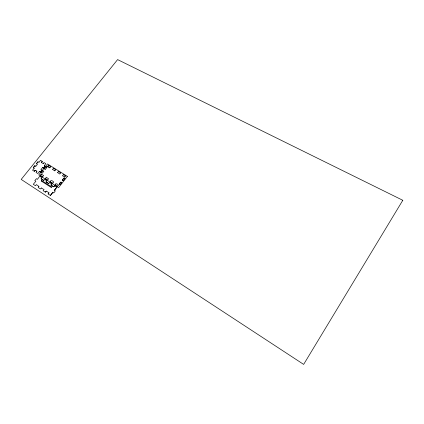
<?xml version="1.0" encoding="UTF-8"?>
<svg xmlns="http://www.w3.org/2000/svg" width="424" height="424" viewBox="0 0 424 424"><rect width="100%" height="100%" fill="white"/><g stroke="black" fill="none" stroke-linecap="round" stroke-linejoin="round"><path stroke-width="0.64" d="M49.709 167.766C43.614 164.157 51.516 168.445 49.767 167.809M47.594 166.436L48.532 165.164M48.294 165.371L48.564 165.233M55.518 169.913L55.698 169.669L53.419 168.249L52.661 169.441M58.427 171.524L57.622 172.547M48.543 165.365L50.822 166.648M42.628 176.601L43.656 175.584L41.356 174.116L40.609 175.165M63.43 174.651L62.386 175.7L64.713 176.988M38.923 186.401L36.411 184.588L35.537 185.765L33.284 184.292L35.855 181.287L34.805 180.698L36.438 178.652L37.407 179.347L39.713 176.22L41.971 177.667L41.043 178.796L43.767 180.534L44.615 179.357L46.894 180.815L45.946 181.944L48.686 183.491M44.472 168.768L45.326 169.388L46.979 167.321L46.057 166.616L45.871 166.849M64.84 178.578L63.96 177.942L62.296 180.041L63.266 180.587M46.168 181.907L48.686 183.703L49.56 182.527L51.861 183.995L50.896 185.108L53.668 186.899L54.553 185.723L56.874 187.207L54.532 190.196M41.34 187.975L40.45 188.966L38.176 187.482L38.913 186.38M43.126 163.473L43.343 163.441M42.517 167.719L40.905 169.547L41.95 170.13L40.328 172.128L39.384 171.46L37.858 173.586L36.061 172.436L36.809 171.535M60.044 184.668L61.671 182.802M57.532 186.125C60.955 185.633 54.659 181.864 55.465 184.806M64.697 176.978L64.936 176.962M64.125 178.128L65.068 178.658L63.42 180.566M42.909 170.766L41.324 172.759M57.547 186.136L55.459 184.774M64.883 176.946L65.725 175.949L63.383 174.683M50.408 195.427L52.761 192.454L50.408 195.459L48.092 193.948L48.85 193.015M56.837 187.217L54.309 190.238L55.385 190.869L53.742 192.968L52.899 192.204L52.73 192.464M59.302 184.016C63.839 179.712 56.864 184.562 60.065 184.679M63.95 178.175L62.503 179.988M60.738 182.241C60.505 181.567 62.386 182.739 61.676 182.834M48.124 193.943L49.046 192.803L46.258 191.001L45.405 192.199L43.11 190.699L44.064 189.565L41.324 187.996M54.553 185.754L53.885 186.687M57.6 172.536L59.731 174.036L60.494 172.997M58.39 171.535L60.674 172.78L60.489 173.024M45.405 192.167L46.11 191.266M51.823 184.005L51.108 184.922M53.345 182.076C53.424 184.488 49.518 181.567 50.456 181.424M54.882 170.681L55.512 169.886M41.314 181.037L41.679 180.571M45.501 178.44L47.61 179.956L48.596 178.801L46.258 177.243L45.522 178.451M52.645 169.43L54.717 170.909L54.908 170.671M45.903 166.844L44.244 168.71L45.167 169.208M41.303 172.748L42.151 173.368L43.81 171.307L42.893 170.755M46.757 167.215L46.036 166.807M41.213 174.37L40.386 175.34L42.66 176.596M50.573 166.828L50.011 167.644M43.296 163.431L44.001 162.514L45.803 163.638L44.297 165.689M44.282 165.678L45.114 166.166L43.502 168.185L42.686 167.469L42.511 167.708M43.497 168.158L45.077 166.176M41.95 170.13L40.333 172.16L39.517 171.641M34.339 171.307L35.054 170.416L34.339 171.338L32.553 170.199L34.312 168.217L33.268 167.666L34.879 165.657L35.674 166.362L35.855 166.123M35.87 166.134L37.466 164.3L36.427 163.728L38.038 161.73L38.966 162.418L40.487 160.314L42.273 161.433L41.552 162.339L42.241 161.443M34.885 165.689L33.3 167.655L34.1 168.116M36.464 163.722L38.038 161.756M51.124 185.103L53.647 186.703M41.239 178.758L43.709 180.327M41.552 162.307L41.345 162.53L43.142 163.452M53.339 182.103C54.261 181.891 50.43 179.076 50.44 181.446M36.793 171.556C37.678 171.333 34.916 169.748 35.022 170.422M62.535 180.158L63.255 180.794L63.457 180.56M402.8 200.287L303.653 364.401L21.2 179.421L117.607 59.599L402.8 200.287M67.405 176.384L58.618 187.62L38.754 174.911L47.488 163.956L67.405 176.384M51.77 187.032L51.368 187.541L41.276 181.043L41.679 180.539L51.77 187.032"/></g></svg>
